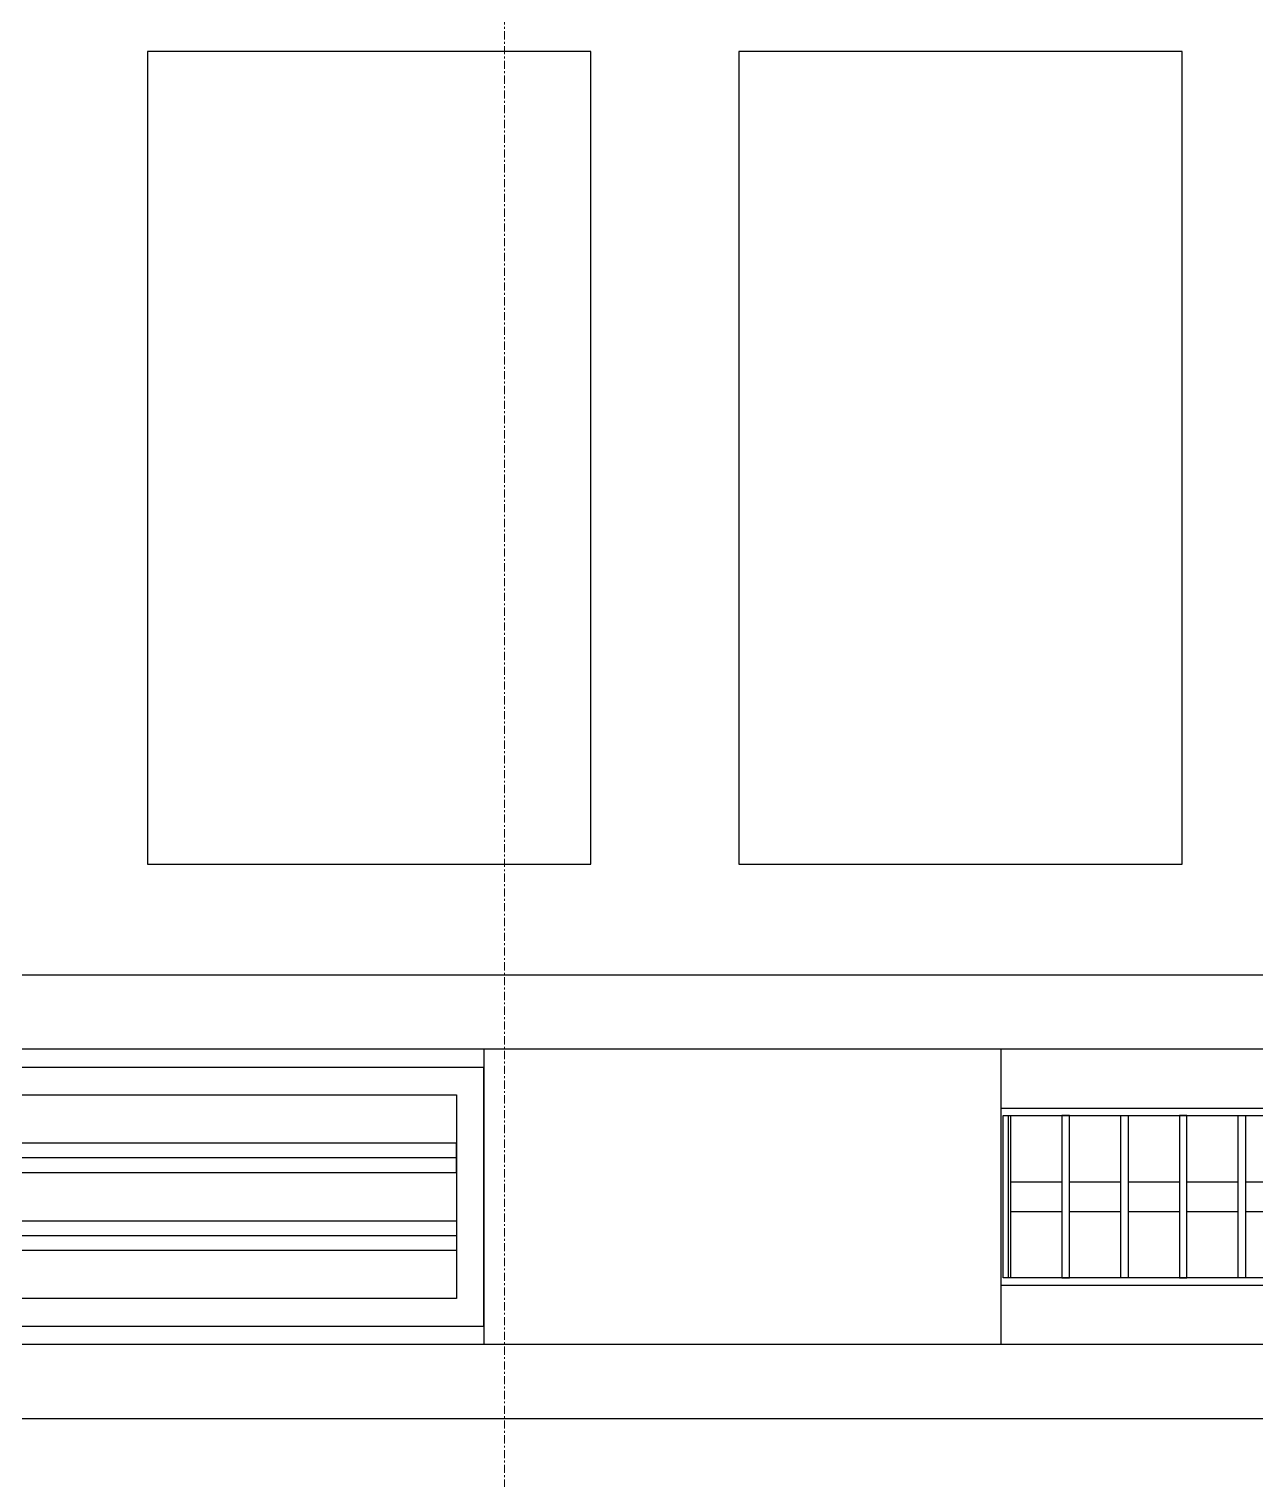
# Model space of a CAD drawing. Header units: millimetres. Extents: x -726012 to -647389, y -20772 to 18805.
# Drawn here: x -688004 to -687174, y 7477 to 8459 of the extents above; entities that cross this region are included whole.
import ezdxf
from ezdxf.enums import TextEntityAlignment as Align
from ezdxf.xclip import XClip

# ---------------------------------------------------------------- set-up
doc = ezdxf.new("R2010")
doc.units = ezdxf.units.MM
doc.header["$XCLIPFRAME"] = 0
doc.linetypes.add('DPA_Grid _ Level 100', pattern=[10, 5.5, -1.6, 1.3, -1.6])
for name, color, linetype in [('000 - WIPEOUT', 250, 'Continuous'), ('001 - ASCESSORIES', 251, 'Continuous'), ('A04_TUBE SERIES', 2, 'Continuous'), ('A11_ALU.SOLID SHEET', 2, 'Continuous')]:
    doc.layers.add(name, color=color, linetype=linetype)
doc.layers.add('008 - LIGHTING', color=1, linetype='Continuous', lineweight=9)
doc.layers.add('S-GRID', color=251, linetype='Continuous', lineweight=9)

# ---------------------------------------------------------------- blocks, each defined once
blk = doc.blocks.new('*U529')
blk.add_point((0, 0))
at = {"layer": 'Defpoints', "color": 250}
blk.add_text('AL.SHEET-HAT-TYPE-C', height=7, rotation=270, dxfattribs=at).set_placement((15, 0), align=Align.BOTTOM_CENTER)
blk.add_wipeout([(0, -100), (350, -100), (350, 100), (0, 100)]).dxf.layer = '000 - WIPEOUT'
at = {"layer": 'A11_ALU.SOLID SHEET', "color": 0}
blk.add_lwpolyline([(0, -100), (350, -100), (350, 100), (0, 100)], close=True, dxfattribs=at)
blk = doc.blocks.new('*U531')
at = {"layer": '001 - ASCESSORIES', "color": 0, "linetype": 'ByBlock'}
blk.add_lwpolyline([(800, 87.5), (-800, 87.5), (-800, -87.5), (800, -87.5)], close=True, dxfattribs=at)
at = {"layer": '001 - ASCESSORIES', "linetype": 'ByBlock'}
for points in [[(-781.5, 69), (781.5, 69), (781.5, -69), (-781.5, -69)], [(781.5, 36.33), (-781.5, 36.33), (-781.5, 16.33), (781.5, 16.33)], [(-781.5, -16.33), (781.5, -16.33), (781.5, -36.33), (-781.5, -36.33)]]:
    blk.add_lwpolyline(points, close=True, dxfattribs=at)
for points in [[(781.5, 26.33), (-781.5, 26.33)], [(-781.5, -26.33), (781.5, -26.33)]]:
    blk.add_lwpolyline(points, dxfattribs=at)
blk = doc.blocks.new('*U526')
at = {"color": 1}
blk.add_wipeout([(600, -60), (-600, -60), (-600, 60), (600, 60)], dxfattribs=at).dxf.layer = '000 - WIPEOUT'
at = {"layer": '001 - ASCESSORIES', "color": 0}
blk.add_lwpolyline([(600, -60), (-600, -60), (-600, 60), (600, 60)], close=True, dxfattribs=at)
at = {"layer": '001 - ASCESSORIES'}
for points in [[(-593.5, -55), (-598.5, -55), (-598.5, 55), (-593.5, 55)], [(595, -55), (-595, -55), (-595, 55), (595, 55)], [(-558.77, -55), (-553.77, -55), (-553.77, 55), (-558.77, 55)], [(-514.03, -55), (-519.03, -55), (-519.03, 55), (-514.03, 55)], [(-479.3, -55), (-474.3, -55), (-474.3, 55), (-479.3, 55)], [(-434.57, -55), (-439.57, -55), (-439.57, 55), (-434.57, 55)]]:
    blk.add_lwpolyline(points, close=True, dxfattribs=at)
for points in [[(-593.5, 10), (-558.77, 10)], [(-553.77, 10), (-519.03, 10)], [(-514.03, 10), (-479.3, 10)], [(-474.3, 10), (-439.57, 10)], [(-434.57, 10), (-399.83, 10)], [(-593.5, -10), (-558.77, -10)], [(-553.77, -10), (-519.03, -10)], [(-514.03, -10), (-479.3, -10)], [(-474.3, -10), (-439.57, -10)], [(-434.57, -10), (-399.83, -10)]]:
    blk.add_lwpolyline(points, dxfattribs=at)
blk = doc.blocks.new('*U544')
blk.add_wipeout([(-25, 0), (25, 0), (25, 81755), (-25, 81755)]).dxf.layer = '000 - WIPEOUT'
at = {"layer": 'A04_TUBE SERIES', "color": 0}
blk.add_lwpolyline([(-25, 0), (25, 0), (25, 81755), (-25, 81755)], close=True, dxfattribs=at)
at = {"layer": 'Defpoints', "color": 250, "flags": 1}
blk.add_attdef('EXTR.OVL-LENGTH_', (-33.1, -9.01), '', height=5, dxfattribs=at)
blk = doc.blocks.new('*U545')
blk.add_wipeout([(-25, 0), (25, 0), (25, 81755), (-25, 81755)]).dxf.layer = '000 - WIPEOUT'
at = {"layer": 'A04_TUBE SERIES', "color": 0}
blk.add_lwpolyline([(-25, 0), (25, 0), (25, 81755), (-25, 81755)], close=True, dxfattribs=at)
at = {"layer": 'Defpoints', "color": 250, "flags": 1}
blk.add_attdef('EXTR.OVL-LENGTH_', (-33.1, -9.01), '', height=5, dxfattribs=at)
blk = doc.blocks.new('*U1253')
at = {"color": 3}
for points in [[(-275, 5550), (275, 5550), (275, 5250), (-275, 5250)], [(-275, 5150), (275, 5150), (275, 4850), (-275, 4850)]]:
    blk.add_wipeout(points, dxfattribs=at).dxf.layer = '000 - WIPEOUT'
at = {"layer": 'A11_ALU.SOLID SHEET', "color": 0, "linetype": 'ByBlock'}
for points in [[(-275, 5250), (275, 5250), (275, 5550), (-275, 5550)], [(-275, 4850), (275, 4850), (275, 5150), (-275, 5150)]]:
    blk.add_lwpolyline(points, close=True, dxfattribs=at)
blk = doc.blocks.new('*U1287')
at = {"layer": 'A11_ALU.SOLID SHEET', "color": 0, "linetype": 'ByBlock', "rotation": 90}
blk.add_blockref('*U1253', (62308.5, 4590), dxfattribs=at)
at = {"layer": 'A11_ALU.SOLID SHEET', "color": 1}
blk.add_blockref('*U529', (56986, 4090), dxfattribs=at)
at = {"layer": '008 - LIGHTING'}
for name, p in [('*U531', (56186, 4090)), ('*U526', (57936, 4090))]:
    blk.add_blockref(name, p, dxfattribs=at)
at = {"layer": 'A04_TUBE SERIES', "color": 0, "linetype": 'ByBlock', "rotation": 270}
for name, p in [('*U544', (21303.5, 4215)), ('*U545', (21303.5, 3965))]:
    blk.add_blockref(name, p, dxfattribs=at)
blk = doc.blocks.new('*U1069')
at = {"layer": 'S-GRID', "linetype": 'DPA_Grid _ Level 100'}
blk.add_line((-11400, -12746.5), (-11400, 25446.83), dxfattribs=at)

msp = doc.modelspace()

# ---------------------------------------------------------------- block references
at = {"layer": 'A11_ALU.SOLID SHEET'}
ref = msp.add_blockref('*U1287', (-744682.37, 3579.02), dxfattribs=at)
XClip(ref).set_block_clipping_path([(22516.8245944298, -23612.0000696909), (92487.8891097467, 7199.9972603897)])

# ---------------------------------------------------------------- next in the draw order: block references
msp.add_blockref('*U1069', (-676282.37, -7541.39))

doc.saveas('drawing.dxf')
